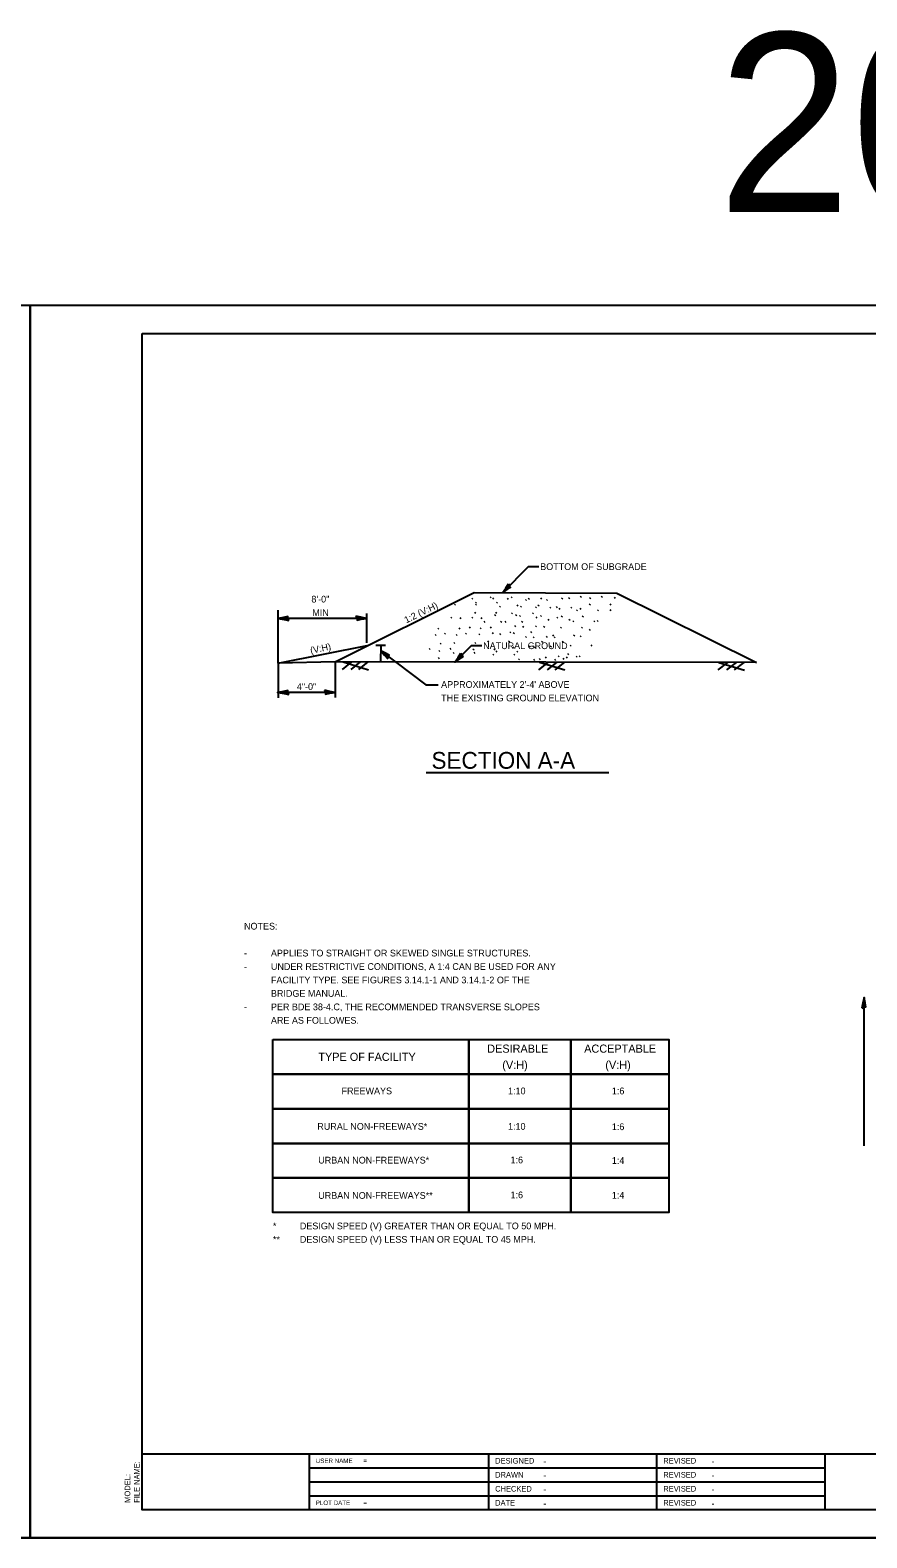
# Model space of a CAD drawing. Extents: x 2039679 to 2054696, y 1636462 to 1637830.
# Drawn here: x 2044283 to 2045030, y 1636462 to 1637807 of the extents above; entities that cross this region are included whole.
import ezdxf

# ---------------------------------------------------------------- set-up
doc = ezdxf.new("R2010")
doc.units = 0
for name, color, linetype in [('Default', 7, 'Continuous'), ('GR_Pr_Fill', 7, 'Continuous'), ('HS_Dimensions_and_Text', 7, 'Continuous'), ('HS_Pattern_and_Hatching', 7, 'Continuous'), ('HS_Table_Lines', 7, 'Continuous'), ('HS_Title', 7, 'Continuous'), ('SH_General_Details', 7, 'Continuous'), ('SH_Printer_Plotting_Border', 7, 'Continuous'), ('STG_Traffic_Control', 7, 'Continuous')]:
    doc.layers.add(name, color=color, linetype=linetype)

# ---------------------------------------------------------------- blocks, each defined once
blk = doc.blocks.new('SHT_ARROW')
at = {"layer": 'STG_Traffic_Control'}
blk.add_lwpolyline([(-0.009998, 0.002092), (-0.009184, 0.00017), (-0.00887, -0.001672), (-0.005, -0.000866), (0, 0), (-0.005334, 0.00097)], close=True, dxfattribs=at)

msp = doc.modelspace()

# ---------------------------------------------------------------- linework, layer by layer
at = {"layer": 'GR_Pr_Fill'}
for p, q in [((2044555.3, 1637243.4), (2044679.3, 1637305.3)), ((2044679.3, 1637305.3), (2044806.5, 1637304.8)), ((2044806.5, 1637304.8), (2044931.1, 1637242.9)), ((2044504.6, 1637242.4), (2044585.4, 1637258.5)), ((2044555.3, 1637243.4), (2044504.6, 1637242.4)), ((2044931.1, 1637242.9), (2044555.3, 1637243.4))]:
    msp.add_line(p, q, dxfattribs=at)
at = {"layer": 'HS_Dimensions_and_Text'}
for p, q in [((2044727.7, 1637328.6), (2044704.5, 1637305.2)), ((2044727.7, 1637328.6), (2044737.1, 1637328.6)), ((2044504.6, 1637242.4), (2044504.6, 1637289.6)), ((2044583.2, 1637282.3), (2044504.6, 1637282.3)), ((2044583.2, 1637286.7), (2044583.2, 1637260.6)), ((2044591.6, 1637258.5), (2044600.2, 1637258.5)), ((2044595.9, 1637258.5), (2044595.8, 1637243.4)), ((2044676.8, 1637258.1), (2044662.1, 1637243.3)), ((2044676.8, 1637258.1), (2044686.2, 1637258.1)), ((2044504.6, 1637242.7), (2044504.6, 1637211.3)), ((2044555.3, 1637243.4), (2044555.3, 1637211.6)), ((2044595.9, 1637253.4), (2044636.1, 1637223.1)), ((2044555.3, 1637216.3), (2044504.6, 1637216.3)), ((2044636.1, 1637223.1), (2044647.1, 1637223.1)), ((2045027.1, 1636811.5), (2045027.1, 1636944))]:
    msp.add_line(p, q, dxfattribs=at)
for points in [[(2044709.8, 1637313.3), (2044710.5, 1637311.5), (2044711.6, 1637310), (2044708.4, 1637308), (2044704.5, 1637305.2), (2044707.4, 1637309.4)], [(2044514.1, 1637280.3), (2044513.3, 1637282.2), (2044513, 1637283.9), (2044509.3, 1637283.2), (2044504.6, 1637282.3), (2044509.7, 1637281.4)], [(2044573.7, 1637284.3), (2044574.5, 1637282.5), (2044574.8, 1637280.7), (2044578.5, 1637281.5), (2044583.2, 1637282.3), (2044578.1, 1637283.3)], [(2044602.3, 1637246.1), (2044602.7, 1637248), (2044603.6, 1637249.6), (2044600.2, 1637251.2), (2044595.9, 1637253.4), (2044599.4, 1637249.6)], [(2044667.5, 1637251.4), (2044668.2, 1637249.6), (2044669.2, 1637248.1), (2044666.1, 1637246.1), (2044662.1, 1637243.3), (2044665.1, 1637247.5)], [(2044514.1, 1637214.3), (2044513.3, 1637216.1), (2044513, 1637217.9), (2044509.3, 1637217.1), (2044504.6, 1637216.3), (2044509.7, 1637215.4)], [(2044545.7, 1637218.3), (2044546.5, 1637216.5), (2044546.8, 1637214.7), (2044550.5, 1637215.5), (2044555.3, 1637216.3), (2044550.2, 1637217.2)], [(2045025.1, 1636934.5), (2045026.9, 1636935.2), (2045028.7, 1636935.5), (2045027.9, 1636939.2), (2045027.1, 1636944), (2045026.1, 1636938.9)]]:
    msp.add_lwpolyline(points, close=True, dxfattribs=at)
at = {"layer": 'HS_Pattern_and_Hatching'}
for p, q in [((2044677.4, 1637299.8), (2044678, 1637300.5)), ((2044680.7, 1637296.1), (2044681.4, 1637296.8)), ((2044693.8, 1637300.9), (2044694.5, 1637301.6)), ((2044696, 1637299.8), (2044696.7, 1637300.5)), ((2044699.4, 1637296.1), (2044700.1, 1637296.8)), ((2044709.1, 1637299.6), (2044709.8, 1637300.3)), ((2044712.5, 1637300.9), (2044713.2, 1637301.6)), ((2044725.4, 1637298.6), (2044726.1, 1637299.3)), ((2044727.7, 1637299.6), (2044728.4, 1637300.3)), ((2044738.8, 1637299.9), (2044739.5, 1637300.6)), ((2044744.1, 1637298.6), (2044744.7, 1637299.3)), ((2044757.5, 1637299.9), (2044758.2, 1637300.6)), ((2044763.7, 1637300.2), (2044764.4, 1637300.9)), ((2044774.1, 1637301.3), (2044774.8, 1637302)), ((2044782.4, 1637300.2), (2044783.1, 1637300.9)), ((2044792.8, 1637301.3), (2044793.5, 1637302)), ((2044804.5, 1637300.5), (2044805.2, 1637301.2)), ((2044658.7, 1637282.8), (2044659.4, 1637283.5)), ((2044662, 1637294.3), (2044662.7, 1637295)), ((2044666.9, 1637282.3), (2044667.6, 1637283)), ((2044677.4, 1637282.8), (2044678.1, 1637283.5)), ((2044680, 1637287.1), (2044680.7, 1637287.8)), ((2044680.7, 1637294.3), (2044681.4, 1637295)), ((2044685.6, 1637282.3), (2044686.3, 1637283)), ((2044697.6, 1637285), (2044698.3, 1637285.7)), ((2044698.7, 1637287.1), (2044699.4, 1637287.8)), ((2044702.1, 1637292.7), (2044702.8, 1637293.3)), ((2044712.9, 1637286.6), (2044713.6, 1637287.3)), ((2044716.3, 1637285), (2044717, 1637285.7)), ((2044717.7, 1637293.6), (2044718.4, 1637294.3)), ((2044719.9, 1637284.3), (2044720.6, 1637285)), ((2044720.8, 1637292.7), (2044721.5, 1637293.3)), ((2044731.5, 1637286.6), (2044732.2, 1637287.3)), ((2044734.2, 1637292), (2044734.8, 1637292.7)), ((2044734.7, 1637282.7), (2044735.4, 1637283.4)), ((2044736.4, 1637293.6), (2044737.1, 1637294.3)), ((2044738.6, 1637284.3), (2044739.3, 1637285)), ((2044747, 1637291.7), (2044747.7, 1637292.4)), ((2044752.8, 1637292), (2044753.5, 1637292.7)), ((2044753.4, 1637282.7), (2044754, 1637283.4)), ((2044755.2, 1637290.6), (2044755.9, 1637291.3)), ((2044757.2, 1637283.8), (2044757.8, 1637284.5)), ((2044765.7, 1637291.7), (2044766.4, 1637292.4)), ((2044770.8, 1637289.3), (2044771.5, 1637290)), ((2044773.9, 1637290.6), (2044774.6, 1637291.3)), ((2044775.8, 1637283.8), (2044776.5, 1637284.5)), ((2044782.1, 1637294.5), (2044782.7, 1637295.2)), ((2044789.5, 1637289.3), (2044790.2, 1637290)), ((2044800.7, 1637294.5), (2044801.4, 1637295.2)), ((2044800.7, 1637289.5), (2044801.4, 1637290.2)), ((2044647.2, 1637273), (2044647.9, 1637273.7)), ((2044653.1, 1637268.5), (2044653.8, 1637269.2)), ((2044665.9, 1637273), (2044666.6, 1637273.7)), ((2044666.2, 1637273.3), (2044666.9, 1637274)), ((2044671.8, 1637268.5), (2044672.5, 1637269.2)), ((2044675.2, 1637274), (2044675.9, 1637274.7)), ((2044684.9, 1637273.3), (2044685.6, 1637274)), ((2044688.3, 1637278.9), (2044689, 1637279.5)), ((2044693.9, 1637274), (2044694.6, 1637274.7)), ((2044695.7, 1637268.9), (2044696.4, 1637269.6)), ((2044703.1, 1637279), (2044703.8, 1637279.7)), ((2044707, 1637278.9), (2044707.7, 1637279.5)), ((2044711.3, 1637269.7), (2044712, 1637270.4)), ((2044714.3, 1637268.9), (2044715, 1637269.6)), ((2044715.7, 1637275.2), (2044716.4, 1637275.8)), ((2044721.7, 1637279), (2044722.4, 1637279.7)), ((2044722.8, 1637274.6), (2044723.5, 1637275.3)), ((2044729.9, 1637269.7), (2044730.6, 1637270.4)), ((2044734.3, 1637275.2), (2044735, 1637275.8)), ((2044741.4, 1637274.6), (2044742.1, 1637275.3)), ((2044745.4, 1637280.8), (2044746.1, 1637281.5)), ((2044756.6, 1637273.9), (2044757.3, 1637274.6)), ((2044764, 1637280.8), (2044764.7, 1637281.5)), ((2044767.5, 1637279.4), (2044768.2, 1637280.1)), ((2044775.3, 1637273.9), (2044776, 1637274.6)), ((2044782.3, 1637271.7), (2044783, 1637272.4)), ((2044786.2, 1637279.4), (2044786.9, 1637280.1)), ((2044789.2, 1637279.7), (2044789.9, 1637280.4)), ((2044639.3, 1637254.7), (2044640, 1637255.4)), ((2044644.8, 1637267.2), (2044645.5, 1637267.9)), ((2044649.2, 1637259.6), (2044649.9, 1637260.2)), ((2044658, 1637254.7), (2044658.7, 1637255.4)), ((2044661.4, 1637260.2), (2044662.1, 1637260.9)), ((2044663.4, 1637267.2), (2044664.1, 1637267.9)), ((2044680.1, 1637260.2), (2044680.8, 1637260.9)), ((2044683.6, 1637267.8), (2044684.3, 1637268.5)), ((2044691.6, 1637261.5), (2044692.3, 1637262.2)), ((2044702.3, 1637267.8), (2044703, 1637268.5)), ((2044710.2, 1637261.5), (2044710.9, 1637262.2)), ((2044714.3, 1637256.3), (2044715, 1637257)), ((2044725.3, 1637265.6), (2044725.9, 1637266.3)), ((2044728.7, 1637257), (2044729.4, 1637257.7)), ((2044732.1, 1637265.3), (2044732.8, 1637266)), ((2044733, 1637256.3), (2044733.7, 1637257)), ((2044739.5, 1637261.2), (2044740.2, 1637261.9)), ((2044743.9, 1637265.6), (2044744.6, 1637266.3)), ((2044747.4, 1637257), (2044748, 1637257.7)), ((2044749.5, 1637266.8), (2044750.2, 1637267.5)), ((2044750.8, 1637265.3), (2044751.4, 1637266)), ((2044758.1, 1637261.2), (2044758.8, 1637261.9)), ((2044765.1, 1637257.8), (2044765.8, 1637258.5)), ((2044768.1, 1637266.8), (2044768.8, 1637267.5)), ((2044774, 1637266.2), (2044774.7, 1637266.8)), ((2044783.7, 1637257.8), (2044784.4, 1637258.5)), ((2044569.9, 1637243.4), (2044561.5, 1637236.7)), ((2044562.3, 1637243.4), (2044585, 1637236.4)), ((2044577.6, 1637243.4), (2044569.2, 1637236.7)), ((2044584.5, 1637243.4), (2044576.1, 1637236.7)), ((2044647.6, 1637246.4), (2044648.3, 1637247.1)), ((2044648.1, 1637253), (2044648.8, 1637253.7)), ((2044660.7, 1637251.3), (2044661.4, 1637251.9)), ((2044666.3, 1637246.4), (2044667, 1637247.1)), ((2044678.4, 1637254.4), (2044679.1, 1637255)), ((2044679.4, 1637251.3), (2044680.1, 1637251.9)), ((2044696.2, 1637249.7), (2044696.9, 1637250.4)), ((2044697.1, 1637254.4), (2044697.8, 1637255)), ((2044699, 1637252.4), (2044699.7, 1637253.1)), ((2044714.9, 1637249.7), (2044715.6, 1637250.4)), ((2044717.6, 1637252.4), (2044718.3, 1637253.1)), ((2044719, 1637245.6), (2044719.6, 1637246.3)), ((2044732.6, 1637245.1), (2044733.3, 1637245.7)), ((2044745.2, 1637243.2), (2044736.8, 1637236.5)), ((2044737.5, 1637243.3), (2044760.3, 1637236.3)), ((2044737.6, 1637245.6), (2044738.3, 1637246.3)), ((2044743, 1637247.2), (2044743.7, 1637247.9)), ((2044752.9, 1637243.2), (2044744.4, 1637236.5)), ((2044751.3, 1637245.1), (2044752, 1637245.7)), ((2044759.8, 1637243.2), (2044751.3, 1637236.5)), ((2044754.5, 1637248.3), (2044755.2, 1637249)), ((2044758.8, 1637246), (2044759.5, 1637246.7)), ((2044761.7, 1637247.2), (2044762.4, 1637247.9)), ((2044762.9, 1637250.1), (2044763.6, 1637250.8)), ((2044770.5, 1637247.9), (2044771.2, 1637248.6)), ((2044773.2, 1637248.3), (2044773.9, 1637249)), ((2044905.2, 1637243), (2044896.7, 1637236.3)), ((2044897.5, 1637243), (2044920.3, 1637236.1)), ((2044912.9, 1637243), (2044904.4, 1637236.3)), ((2044919.7, 1637243), (2044911.3, 1637236.3))]:
    msp.add_line(p, q, dxfattribs=at)
at = {"layer": 'HS_Table_Lines'}
for points in [[(2044499.7, 1636906.5), (2044674.5, 1636906.5), (2044674.5, 1636875.6), (2044499.7, 1636875.6)], [(2044674.6, 1636906.5), (2044765.6, 1636906.5), (2044765.6, 1636875.5), (2044674.6, 1636875.5)], [(2044765.6, 1636906.5), (2044852.9, 1636906.5), (2044852.9, 1636875.5), (2044765.6, 1636875.5)], [(2044499.7, 1636875.6), (2044674.5, 1636875.6), (2044674.5, 1636844.7), (2044499.7, 1636844.7)], [(2044674.6, 1636875.6), (2044765.6, 1636875.6), (2044765.6, 1636844.7), (2044674.6, 1636844.7)], [(2044765.6, 1636875.6), (2044852.9, 1636875.6), (2044852.9, 1636844.7), (2044765.6, 1636844.7)], [(2044499.7, 1636844.7), (2044674.5, 1636844.7), (2044674.5, 1636813.8), (2044499.7, 1636813.8)], [(2044674.6, 1636844.7), (2044765.6, 1636844.7), (2044765.6, 1636813.8), (2044674.6, 1636813.8)], [(2044765.6, 1636844.7), (2044852.9, 1636844.7), (2044852.9, 1636813.8), (2044765.6, 1636813.8)], [(2044499.7, 1636813.8), (2044674.5, 1636813.8), (2044674.5, 1636782.9), (2044499.7, 1636782.9)], [(2044674.6, 1636813.8), (2044765.6, 1636813.8), (2044765.6, 1636782.9), (2044674.6, 1636782.9)], [(2044765.6, 1636813.8), (2044852.9, 1636813.8), (2044852.9, 1636782.9), (2044765.6, 1636782.9)], [(2044499.7, 1636782.9), (2044674.5, 1636782.9), (2044674.5, 1636752), (2044499.7, 1636752)], [(2044674.6, 1636782.9), (2044765.6, 1636782.9), (2044765.6, 1636752), (2044674.6, 1636752)], [(2044765.6, 1636782.9), (2044852.9, 1636782.9), (2044852.9, 1636752), (2044765.6, 1636752)]]:
    msp.add_lwpolyline(points, close=True, dxfattribs=at)
at = {"layer": 'HS_Title'}
msp.add_line((2044636.4, 1637144.9), (2044799.3, 1637144.9), dxfattribs=at)
at = {"layer": 'SH_General_Details'}
for p, q in [((2044283.3, 1636461.7), (2044283.3, 1637561.7)), ((2045983.3, 1637561.7), (2044283.3, 1637561.7)), ((2044383.3, 1636536.7), (2045958.3, 1636536.7)), ((2044532, 1636536.7), (2044532, 1636486.7)), ((2044692, 1636536.7), (2044692, 1636486.7)), ((2044842, 1636536.7), (2044842, 1636486.7)), ((2044992, 1636536.7), (2044992, 1636486.7)), ((2044532, 1636524.2), (2044992, 1636524.2)), ((2044532, 1636511.7), (2044992, 1636511.7)), ((2044532, 1636499.2), (2044992, 1636499.2)), ((2044283.3, 1636461.7), (2042583.3, 1636461.7)), ((2045983.3, 1636461.7), (2044283.3, 1636461.7))]:
    msp.add_line(p, q, dxfattribs=at)
msp.add_lwpolyline([(2044383.3, 1637536.7), (2045958.3, 1637536.7), (2045958.3, 1636486.7), (2044383.3, 1636486.7)], close=True, dxfattribs=at)
at = {"layer": 'SH_Printer_Plotting_Border'}
for points in [[(2042583.3, 1636461.7), (2044283.3, 1636461.7), (2044283.3, 1637561.7), (2042583.3, 1637561.7)], [(2044283.3, 1636461.7), (2045983.3, 1636461.7), (2045983.3, 1637561.7), (2044283.3, 1637561.7)]]:
    msp.add_lwpolyline(points, close=True, dxfattribs=at)

# ---------------------------------------------------------------- block references
at = {"layer": 'Default', "xscale": 1.793785875, "yscale": 1.793785875, "rotation": 180}
for p in [(2044504.6, 1637282.3), (2044504, 1637216.3)]:
    msp.add_blockref('SHT_ARROW', p, dxfattribs=at)
at = {"layer": 'Default', "xscale": 1.793785875, "yscale": -1.793785875}
for p in [(2044583.2, 1637282.3), (2044555.3, 1637216.3)]:
    msp.add_blockref('SHT_ARROW', p, dxfattribs=at)
at = {"layer": 'HS_Dimensions_and_Text', "xscale": 4.783429000000001, "yscale": 4.783428999999999, "rotation": 90.23501620551926}
msp.add_blockref('SHT_ARROW', (2045027.1, 1636944), dxfattribs=at)

# ---------------------------------------------------------------- texts
at = {"layer": 'HS_Dimensions_and_Text'}
for s, height, p in [('BOTTOM OF SUBGRADE', 6, (2044738.2, 1637325.5)), ('8\'-0"', 6, (2044534.1, 1637296.5)), ('MIN', 6, (2044534.9, 1637284.5)), ('NATURAL GROUND', 6, (2044687.3, 1637254.9)), ('4"-0"', 6, (2044521.1, 1637218.4)), ("APPROXIMATELY 2'-4' ABOVE", 6, (2044649.8, 1637220.3)), ('THE EXISTING GROUND ELEVATION', 6, (2044649.8, 1637208.3)), ('NOTES:', 6, (2044474, 1637004.6)), ('APPLIES TO STRAIGHT OR SKEWED SINGLE STRUCTURES.', 6, (2044498, 1636980.6)), ('-', 6, (2044474, 1636980.6)), ('UNDER RESTRICTIVE CONDITIONS, A 1:4 CAN BE USED FOR ANY', 6, (2044498, 1636968.6)), ('-', 6, (2044474, 1636968.6)), ('FACILITY TYPE. SEE FIGURES 3.14.1-1 AND 3.14.1-2 OF THE', 6, (2044498, 1636956.6)), ('BRIDGE MANUAL.', 6, (2044498, 1636944.6)), ('-', 6, (2044474, 1636932.6)), ('PER BDE 38-4.C, THE RECOMMENDED TRANSVERSE SLOPES', 6, (2044498, 1636932.6)), ('ARE AS FOLLOWES. ', 6, (2044498, 1636920.6)), ('TYPE OF FACILITY', 7.26, (2044540.3, 1636887.4)), ('DESIRABLE', 7.26, (2044690.9, 1636894.7)), ('ACCEPTABLE', 7.26, (2044777.4, 1636894.7)), ('     (V:H)', 7.26, (2044690.9, 1636880.2)), ('       (V:H)', 7.26, (2044777.4, 1636880.2)), ('FREEWAYS', 6, (2044561, 1636857.6)), ('1:10', 6, (2044709.5, 1636857.6)), ('1:6', 6, (2044802.1, 1636857.6)), ('RURAL NON-FREEWAYS*', 6, (2044539.4, 1636825.9)), ('1:10', 6, (2044709.5, 1636825.9)), ('1:6', 6, (2044802.1, 1636825.6)), ('URBAN NON-FREEWAYS*', 6, (2044540.2, 1636795.8)), ('1:6', 6, (2044711.7, 1636796)), ('1:4', 6, (2044802.1, 1636795.5)), ('1:6', 6, (2044711.7, 1636764.8)), ('URBAN NON-FREEWAYS**', 6, (2044540.2, 1636764.3)), ('1:4', 6, (2044802.1, 1636764.5)), ('*', 6, (2044499.8, 1636737.1)), ('** ', 6, (2044499.8, 1636725.1)), ('DESIGN SPEED (V) GREATER THAN OR EQUAL TO 50 MPH.', 6, (2044523.8, 1636737.1)), ('DESIGN SPEED (V) LESS THAN OR EQUAL TO 45 MPH.', 6, (2044523.8, 1636725.1))]:
    msp.add_text(s, height=height, dxfattribs=at).set_placement(p)
for s, rotation, p in [('1:2 (V:H)', 25.9111, (2044618.7, 1637277.8)), ('(V:H)', 11.9481, (2044533.7, 1637250.6))]:
    msp.add_text(s, height=6, rotation=rotation, dxfattribs=at).set_placement(p)
at = {"layer": 'HS_Title'}
msp.add_text('SECTION A-A', height=15, rotation=0.0041, dxfattribs=at).set_placement((2044641.2, 1637148.1))
at = {"layer": 'SH_General_Details'}
for s, height, p in [('205-5', 160, (2044896.5, 1637644.9)), ('USER NAME', 4, (2044538, 1636528.5)), ('=', 4, (2044580.4, 1636528.5)), ('DESIGNED', 5, (2044698, 1636528)), ('-', 6, (2044741, 1636527)), ('REVISED', 5, (2044848, 1636528)), ('-', 6, (2044891, 1636527)), ('DRAWN', 5, (2044698, 1636515.5)), ('-', 6, (2044741, 1636514.5)), ('REVISED', 5, (2044848, 1636515.5)), ('-', 6, (2044891, 1636514.5)), ('CHECKED', 5, (2044698, 1636503)), ('-', 6, (2044741, 1636502)), ('REVISED', 5, (2044848, 1636503)), ('-', 6, (2044891, 1636502)), ('PLOT DATE', 4, (2044538, 1636491)), ('=', 4, (2044580.4, 1636491)), ('DATE', 5, (2044698, 1636490.5)), ('-', 6, (2044741, 1636489.5)), ('REVISED', 5, (2044848, 1636490.5)), ('-', 6, (2044891, 1636489.5))]:
    msp.add_text(s, height=height, dxfattribs=at).set_placement(p)
for s, p in [('FILE NAME:  ', (2044380.9, 1636493)), ('MODEL:  ', (2044372.5, 1636493))]:
    msp.add_text(s, height=5, rotation=90, dxfattribs=at).set_placement(p)

doc.saveas('drawing.dxf')
